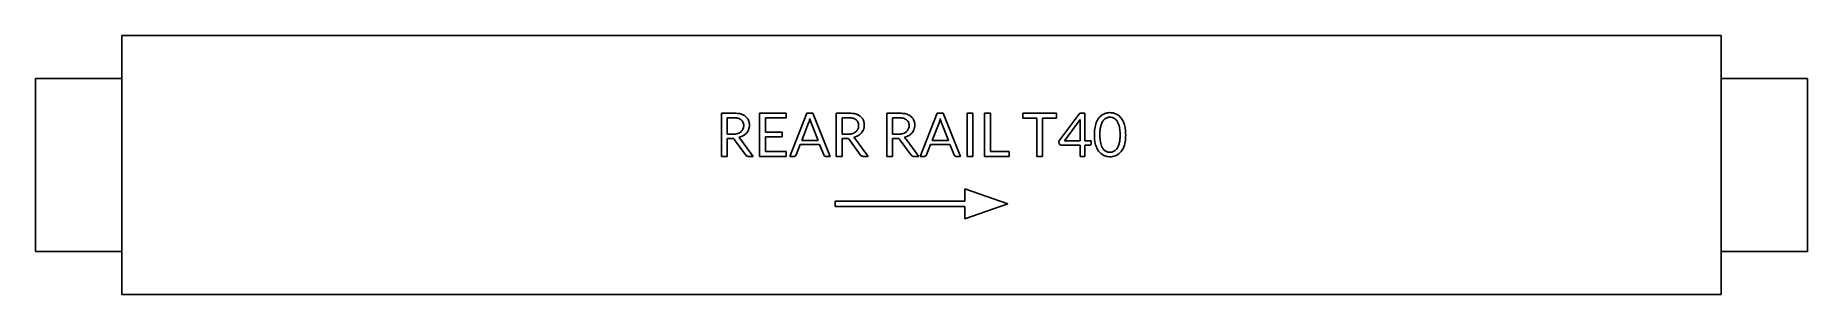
# Model space of a CAD drawing. Header units: millimetres. Extents: x 0 to 410, y 0 to 60.
import ezdxf

# ---------------------------------------------------------------- set-up
doc = ezdxf.new("R2010")
doc.units = ezdxf.units.MM
for name, color, linetype in [('LABEL', 7, 'Continuous'), ('OUTLINE', 7, 'Continuous'), ('POCKET_D15', 7, 'Continuous')]:
    doc.layers.add(name, color=color, linetype=linetype)

msp = doc.modelspace()

# ---------------------------------------------------------------- linework, layer by layer
at = {"layer": 'LABEL'}
for p, q in [((158.69, 32), (158.69, 42)), ((158.69, 42), (161.52, 42)), ((167.54, 32), (167.54, 42)), ((167.54, 42), (173.7, 42)), ((173.7, 42), (173.7, 40.9)), ((174.5, 32), (178.5, 42)), ((178.5, 42), (179.88, 42)), ((179.88, 42), (183.88, 32)), ((185.28, 32), (185.28, 42)), ((185.28, 42), (188.11, 42)), ((196.96, 32), (196.96, 42)), ((196.96, 42), (199.79, 42)), ((204.67, 32), (208.66, 42)), ((208.66, 42), (210.04, 42)), ((210.04, 42), (214.04, 32)), ((215.55, 32), (215.55, 42)), ((215.55, 42), (216.91, 42)), ((216.91, 42), (216.91, 32)), ((219.58, 32), (219.58, 42)), ((219.58, 42), (220.94, 42)), ((220.94, 42), (220.94, 33.14)), ((228.43, 40.86), (228.43, 42)), ((228.43, 42), (236.26, 42)), ((236.26, 42), (236.26, 40.86)), ((236.75, 35.55), (241.62, 42)), ((241.62, 42), (242.77, 42)), ((242.77, 42), (242.77, 35.61)), ((161.52, 40.93), (160.04, 40.93)), ((160.04, 40.93), (160.04, 37.16)), ((160.04, 37.16), (161.45, 37.16)), ((173.7, 40.9), (168.9, 40.9)), ((168.9, 40.9), (168.9, 37.58)), ((168.9, 37.58), (172.79, 37.58)), ((172.79, 37.58), (172.79, 36.52)), ((178.89, 39.77), (177.32, 35.71)), ((181.06, 35.71), (179.49, 39.78)), ((188.11, 40.93), (186.63, 40.93)), ((186.63, 40.93), (186.63, 37.16)), ((186.63, 37.16), (188.04, 37.16)), ((199.79, 40.93), (198.31, 40.93)), ((198.31, 40.93), (198.31, 37.16)), ((198.31, 37.16), (199.72, 37.16)), ((209.05, 39.77), (207.48, 35.71)), ((211.22, 35.71), (209.65, 39.78)), ((231.68, 40.86), (228.43, 40.86)), ((231.68, 32), (231.68, 40.86)), ((236.26, 40.86), (233.03, 40.86)), ((233.03, 40.86), (233.03, 32)), ((241.73, 40.56), (238.1, 35.61)), ((241.68, 35.61), (241.68, 39.73)), ((160.04, 36.17), (160.04, 32)), ((161.06, 36.17), (160.04, 36.17)), ((164.34, 32.29), (161.74, 35.86)), ((163.16, 35.97), (166.08, 32)), ((172.79, 36.52), (168.9, 36.52)), ((168.9, 36.52), (168.9, 33.1)), ((168.9, 33.1), (173.7, 33.1)), ((173.7, 33.1), (173.7, 32)), ((176.95, 34.74), (176.01, 32.32)), ((181.43, 34.74), (176.95, 34.74)), ((177.32, 35.71), (181.06, 35.71)), ((182.37, 32.32), (181.43, 34.74)), ((186.63, 36.17), (186.63, 32)), ((187.65, 36.17), (186.63, 36.17)), ((190.92, 32.29), (188.33, 35.86)), ((189.75, 35.97), (192.67, 32)), ((198.31, 36.17), (198.31, 32)), ((199.33, 36.17), (198.31, 36.17)), ((202.61, 32.29), (200.01, 35.86)), ((201.43, 35.97), (204.35, 32)), ((207.11, 34.74), (206.17, 32.32)), ((211.59, 34.74), (207.11, 34.74)), ((207.48, 35.71), (211.22, 35.71)), ((212.53, 32.32), (211.59, 34.74)), ((220.94, 33.14), (225.27, 33.14)), ((225.27, 33.14), (225.27, 32)), ((236.88, 34.91), (236.75, 35.55)), ((241.68, 34.63), (237.25, 34.63)), ((238.1, 35.61), (241.68, 35.61)), ((241.68, 32), (241.68, 34.63)), ((242.77, 35.61), (244.29, 35.61)), ((244.02, 34.63), (242.77, 34.63)), ((242.77, 34.63), (242.77, 32)), ((244.29, 35.61), (244.29, 34.9)), ((160.04, 32), (158.69, 32)), ((166.08, 32), (164.88, 32)), ((173.7, 32), (167.54, 32)), ((175.55, 32), (174.5, 32)), ((183.88, 32), (182.83, 32)), ((186.63, 32), (185.28, 32)), ((192.67, 32), (191.47, 32)), ((198.31, 32), (196.96, 32)), ((204.35, 32), (203.15, 32)), ((205.71, 32), (204.67, 32)), ((214.04, 32), (212.99, 32)), ((216.91, 32), (215.55, 32)), ((225.27, 32), (219.58, 32)), ((233.03, 32), (231.68, 32)), ((242.77, 32), (241.68, 32)), ((215, 21.6), (185, 21.6)), ((185, 21.6), (185, 20.4)), ((215, 24.5), (215, 21.6)), ((225, 21), (215, 24.5)), ((215, 17.5), (225, 21)), ((185, 20.4), (215, 20.4)), ((215, 20.4), (215, 17.5))]:
    msp.add_line(p, q, dxfattribs=at)
for centre, radius, start, end in [((161.52, 33.94), 8.06, 82.2738, 90), ((162.06, 37.93), 4.04, 66.912, 82.2738), ((162.53, 39.02), 2.85, 49.378, 66.912), ((162.97, 39.54), 2.16, 26.4233, 49.378), ((188.11, 33.94), 8.06, 82.2738, 90), ((188.65, 37.93), 4.04, 66.912, 82.2738), ((189.11, 39.02), 2.85, 49.378, 66.912), ((189.56, 39.54), 2.16, 26.4233, 49.378), ((199.79, 33.94), 8.06, 82.2738, 90), ((200.33, 37.93), 4.04, 66.912, 82.2738), ((200.8, 39.02), 2.85, 49.378, 66.912), ((201.24, 39.54), 2.16, 26.4233, 49.378), ((249.24, 38.4), 4.05, 137.7159, 154.2938), ((248.42, 39.15), 2.93, 114.9671, 137.7159), ((248.57, 38.81), 3.3, 95.7532, 114.9671), ((248.6, 39.1), 1.96, 93.2284, 115.8666), ((248.6, 38.57), 3.55, 77.8574, 95.7532), ((248.61, 38.99), 2.07, 73.8617, 93.2284), ((248.68, 38.93), 3.17, 59.5067, 77.8574), ((248.71, 38.98), 3.12, 40.8338, 59.5067), ((248.23, 38.57), 3.75, 25.7335, 40.8338), ((161.45, 41.25), 4.1, 270, 282.0517), ((161.52, 35.39), 5.54, 85.8797, 90), ((161.64, 37.15), 3.78, 79.8434, 85.8797), ((161.79, 37.95), 2.97, 69.6942, 79.8434), ((161.85, 39.4), 2.2, 282.0517, 304.296), ((162.22, 39.1), 1.73, 52.4314, 69.6942), ((162.13, 39), 1.71, 304.296, 329.1195), ((162.4, 39.34), 1.43, 15.8966, 52.4314), ((162.24, 39.48), 3.09, 293.8765, 308.8795), ((162, 39.07), 1.86, 329.1195, 352.0232), ((161.63, 39.12), 2.24, 352.0232, 15.8966), ((162.5, 39.15), 2.66, 308.8795, 332.5326), ((162.41, 39.19), 2.77, 332.5326, 355.3331), ((162.64, 39.37), 2.54, 8.6558, 26.4233), ((161.79, 39.25), 3.4, 355.3331, 8.6558), ((173.29, 41.93), 6, 338.9625, 343.7029), ((157.68, 46.49), 22.27, 343.7029, 344.9816), ((190.38, 43.63), 11.56, 194.5345, 196.9864), ((184.55, 41.85), 5.47, 196.9864, 202.1663), ((188.04, 41.25), 4.1, 270, 282.0517), ((188.11, 35.39), 5.54, 85.8797, 90), ((188.23, 37.15), 3.78, 79.8434, 85.8797), ((188.38, 37.95), 2.97, 69.6942, 79.8434), ((188.44, 39.4), 2.2, 282.0517, 304.296), ((188.8, 39.1), 1.73, 52.4314, 69.6942), ((188.71, 39), 1.71, 304.296, 329.1195), ((188.99, 39.34), 1.43, 15.8966, 52.4314), ((188.82, 39.48), 3.09, 293.8765, 308.8795), ((188.59, 39.07), 1.86, 329.1195, 352.0232), ((188.21, 39.12), 2.24, 352.0232, 15.8966), ((189.09, 39.15), 2.66, 308.8795, 332.5326), ((189, 39.19), 2.77, 332.5326, 355.3331), ((189.22, 39.37), 2.54, 8.6558, 26.4233), ((188.37, 39.25), 3.4, 355.3331, 8.6558), ((199.72, 41.25), 4.1, 270, 282.0517), ((199.79, 35.39), 5.54, 85.8797, 90), ((199.91, 37.15), 3.78, 79.8434, 85.8797), ((200.06, 37.95), 2.97, 69.6942, 79.8434), ((200.12, 39.4), 2.2, 282.0517, 304.296), ((200.48, 39.1), 1.73, 52.4314, 69.6942), ((200.4, 39), 1.71, 304.296, 329.1195), ((200.67, 39.34), 1.43, 15.8966, 52.4314), ((200.51, 39.48), 3.09, 293.8765, 308.8795), ((200.27, 39.07), 1.86, 329.1195, 352.0232), ((199.9, 39.12), 2.24, 352.0232, 15.8966), ((200.77, 39.15), 2.66, 308.8795, 332.5326), ((200.68, 39.19), 2.77, 332.5326, 355.3331), ((200.9, 39.37), 2.54, 8.6558, 26.4233), ((200.06, 39.25), 3.4, 355.3331, 8.6558), ((203.45, 41.93), 6, 338.9625, 343.7029), ((187.84, 46.49), 22.27, 343.7029, 344.9816), ((220.54, 43.63), 11.56, 194.5345, 196.9864), ((214.71, 41.85), 5.47, 196.9864, 202.1663), ((248.81, 39.73), 7.13, 176.6816, 180), ((245.94, 39.9), 4.25, 171.1193, 176.6816), ((254.32, 37.06), 9.33, 169.4453, 178.4242), ((256.84, 36.99), 11.85, 178.4242, 184.1448), ((250.56, 37.76), 5.51, 154.2938, 169.4453), ((258.66, 37), 12.39, 175.5178, 180), ((257.32, 37), 11.05, 180, 186.9355), ((252.21, 37.5), 5.92, 166.1453, 175.5178), ((251.76, 37.61), 5.46, 157.5289, 166.1453), ((249.12, 38.7), 2.6, 139.5608, 157.5289), ((248.56, 39.18), 1.87, 115.8666, 139.5608), ((248.68, 39.25), 1.8, 51.6639, 73.8617), ((248.51, 39.03), 2.07, 31.5699, 51.6639), ((247.19, 38.22), 3.63, 19.9891, 31.5699), ((245.65, 37.66), 5.27, 6.4098, 19.9891), ((239.75, 37), 11.2, 360, 6.4098), ((238.56, 37), 12.39, 355.527, 360), ((246.15, 37.57), 6.06, 16.3558, 25.7335), ((245.86, 37.48), 6.36, 5.9967, 16.3558), ((242.21, 37), 10.03, 350.738, 0), ((241.24, 37), 11, 360, 5.9967), ((161.06, 34.23), 1.94, 86.3823, 90), ((161.12, 35.06), 1.11, 80.0738, 86.3823), ((161.21, 35.58), 0.583, 53.7588, 80.0738), ((161.06, 35.37), 0.839, 35.3112, 53.7588), ((161.77, 40.52), 4.24, 282.8937, 293.8765), ((162.09, 35.32), 1.24, 45.405, 59.7436), ((161.76, 34.99), 1.71, 34.992, 45.405), ((187.65, 34.23), 1.94, 86.3823, 90), ((187.7, 35.06), 1.11, 80.0738, 86.3823), ((187.8, 35.58), 0.583, 53.7588, 80.0738), ((187.64, 35.37), 0.839, 35.3112, 53.7588), ((188.36, 40.52), 4.24, 282.8937, 293.8765), ((188.68, 35.32), 1.24, 45.405, 59.7436), ((188.35, 34.99), 1.71, 34.992, 45.405), ((199.33, 34.23), 1.94, 86.3823, 90), ((199.39, 35.06), 1.11, 80.0738, 86.3823), ((199.48, 35.58), 0.583, 53.7588, 80.0738), ((199.33, 35.37), 0.839, 35.3112, 53.7588), ((200.04, 40.52), 4.24, 282.8937, 293.8765), ((200.36, 35.32), 1.24, 45.405, 59.7436), ((200.03, 34.99), 1.71, 34.992, 45.405), ((237.22, 34.99), 0.35, 193.2405, 234.0058), ((237.25, 35.03), 0.4, 234.0058, 270), ((244.02, 35.11), 0.478, 270, 273.9203), ((244.02, 35), 0.37, 273.9203, 278.9938), ((244.04, 34.87), 0.234, 278.9938, 323.0618), ((244.01, 34.9), 0.283, 323.0618, 360), ((252.1, 36.65), 7.1, 184.1448, 193.6783), ((251.07, 36.4), 6.04, 193.6783, 204.2571), ((249.04, 35.48), 3.81, 204.2571, 220.9322), ((248.54, 35.05), 3.16, 220.9322, 239.2933), ((251.27, 36.26), 4.96, 186.9355, 202.3238), ((249.73, 35.63), 3.29, 202.3238, 214.6118), ((248.59, 34.84), 1.91, 214.6118, 235.6511), ((248.55, 34.78), 1.84, 235.6511, 257.2441), ((248.6, 35.01), 2.07, 257.2441, 276.498), ((248.62, 34.89), 1.94, 276.498, 297.6342), ((248.64, 34.84), 1.89, 297.6342, 319.3482), ((248.8, 34.87), 2.94, 294.7371, 317.4085), ((248.09, 35.31), 2.61, 319.3482, 337.2413), ((245.6, 36.36), 5.32, 337.2413, 346.0853), ((245.07, 36.49), 5.86, 346.0853, 355.527), ((248.01, 35.61), 4.02, 317.4085, 334.0935), ((246.63, 36.28), 5.56, 334.0935, 350.738), ((164.93, 32.65), 0.693, 211.373, 214.7522), ((164.88, 32.61), 0.631, 214.7522, 218.4645), ((164.81, 32.56), 0.542, 218.4645, 248.0512), ((164.88, 32.74), 0.738, 248.0512, 270), ((175.55, 32.48), 0.483, 270, 305.2885), ((175.54, 32.51), 0.512, 305.2885, 338.7495), ((182.93, 32.55), 0.607, 201.8014, 212.0274), ((182.88, 32.51), 0.54, 212.0274, 223.5057), ((182.79, 32.43), 0.425, 223.5057, 249.2639), ((182.83, 32.53), 0.531, 249.2639, 270), ((191.52, 32.65), 0.693, 211.373, 214.7522), ((191.47, 32.61), 0.631, 214.7522, 218.4645), ((191.4, 32.56), 0.542, 218.4645, 248.0512), ((191.47, 32.74), 0.738, 248.0512, 270), ((203.2, 32.65), 0.693, 211.373, 214.7522), ((203.15, 32.61), 0.631, 214.7522, 218.4645), ((203.08, 32.56), 0.542, 218.4645, 248.0512), ((203.15, 32.74), 0.738, 248.0512, 270), ((205.71, 32.48), 0.483, 270, 305.2885), ((205.7, 32.51), 0.512, 305.2885, 338.7495), ((213.09, 32.55), 0.607, 201.8014, 212.0274), ((213.04, 32.51), 0.54, 212.0274, 223.5057), ((212.95, 32.43), 0.425, 223.5057, 249.2639), ((212.99, 32.53), 0.531, 249.2639, 270), ((248.52, 35.02), 3.12, 239.2933, 257.8574), ((248.61, 35.43), 3.53, 257.8574, 275.8431), ((248.63, 35.26), 3.36, 275.8431, 294.7371)]:
    msp.add_arc(centre, radius, start, end, dxfattribs=at)
at = {"layer": 'OUTLINE'}
for p, q in [((20, 50), (20, 60)), ((20, 60), (390, 60)), ((390, 60), (390, 50)), ((0, 10), (0, 50)), ((0, 50), (20, 50)), ((390, 50), (410, 50)), ((410, 50), (410, 10)), ((20, 10), (0, 10)), ((20, 0), (20, 10)), ((410, 10), (390, 10)), ((390, 10), (390, 0)), ((390, 0), (20, 0))]:
    msp.add_line(p, q, dxfattribs=at)
at = {"layer": 'POCKET_D15'}
for p, q in [((20, 50), (0, 50)), ((0, 50), (0, 10)), ((20, 10), (20, 50)), ((410, 50), (390, 50)), ((390, 50), (390, 10)), ((410, 10), (410, 50)), ((0, 10), (20, 10)), ((390, 10), (410, 10))]:
    msp.add_line(p, q, dxfattribs=at)

doc.saveas('drawing.dxf')
